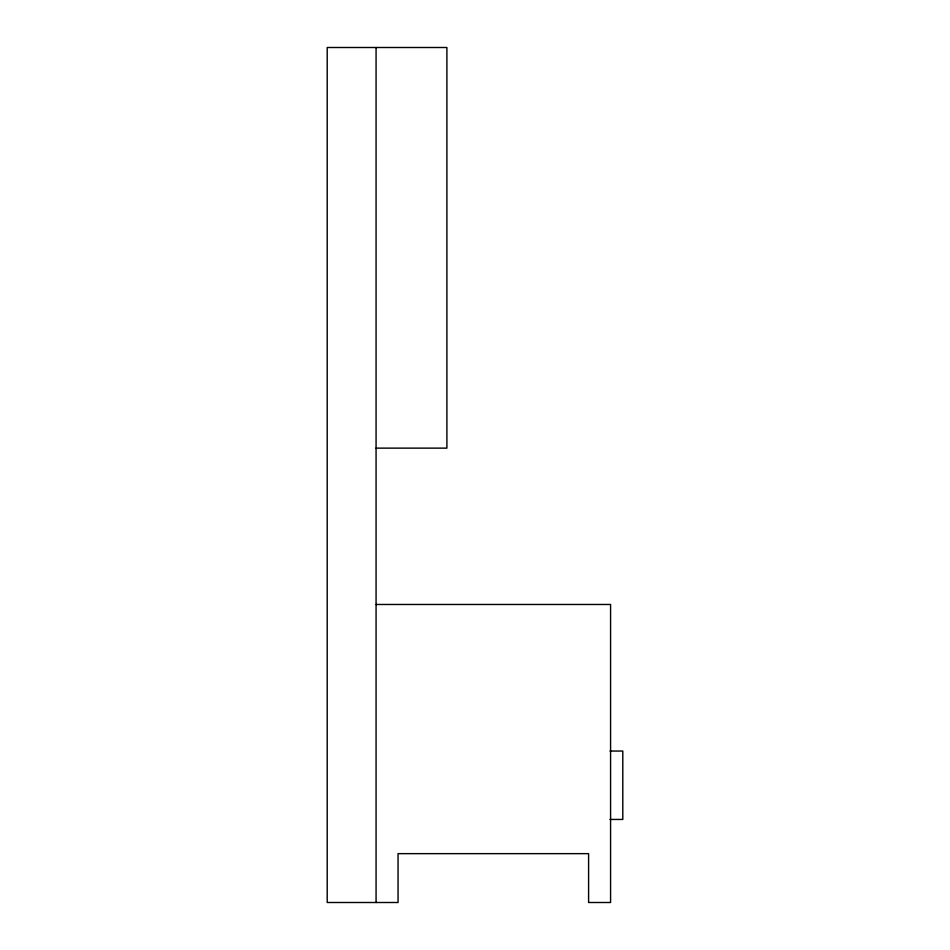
<?xml version="1.0" encoding="UTF-8"?>
<svg xmlns="http://www.w3.org/2000/svg" width="950" height="950" viewBox="0 0 950 950"><rect width="100%" height="100%" fill="white"/><g stroke="black" fill="none" stroke-linecap="round" stroke-linejoin="round"><path stroke-width="1.43" d="M376.069 448.127L446.904 448.127L446.904 47.5L327.204 47.5L327.204 902.5L398.05 902.5L398.05 853.646L588.596 853.646L588.596 902.5L610.577 902.5L610.577 604.473L376.069 604.473M609.971 751.046L622.796 751.046L622.796 819.446L609.971 819.446M376.069 47.5L376.069 902.5"/></g></svg>
